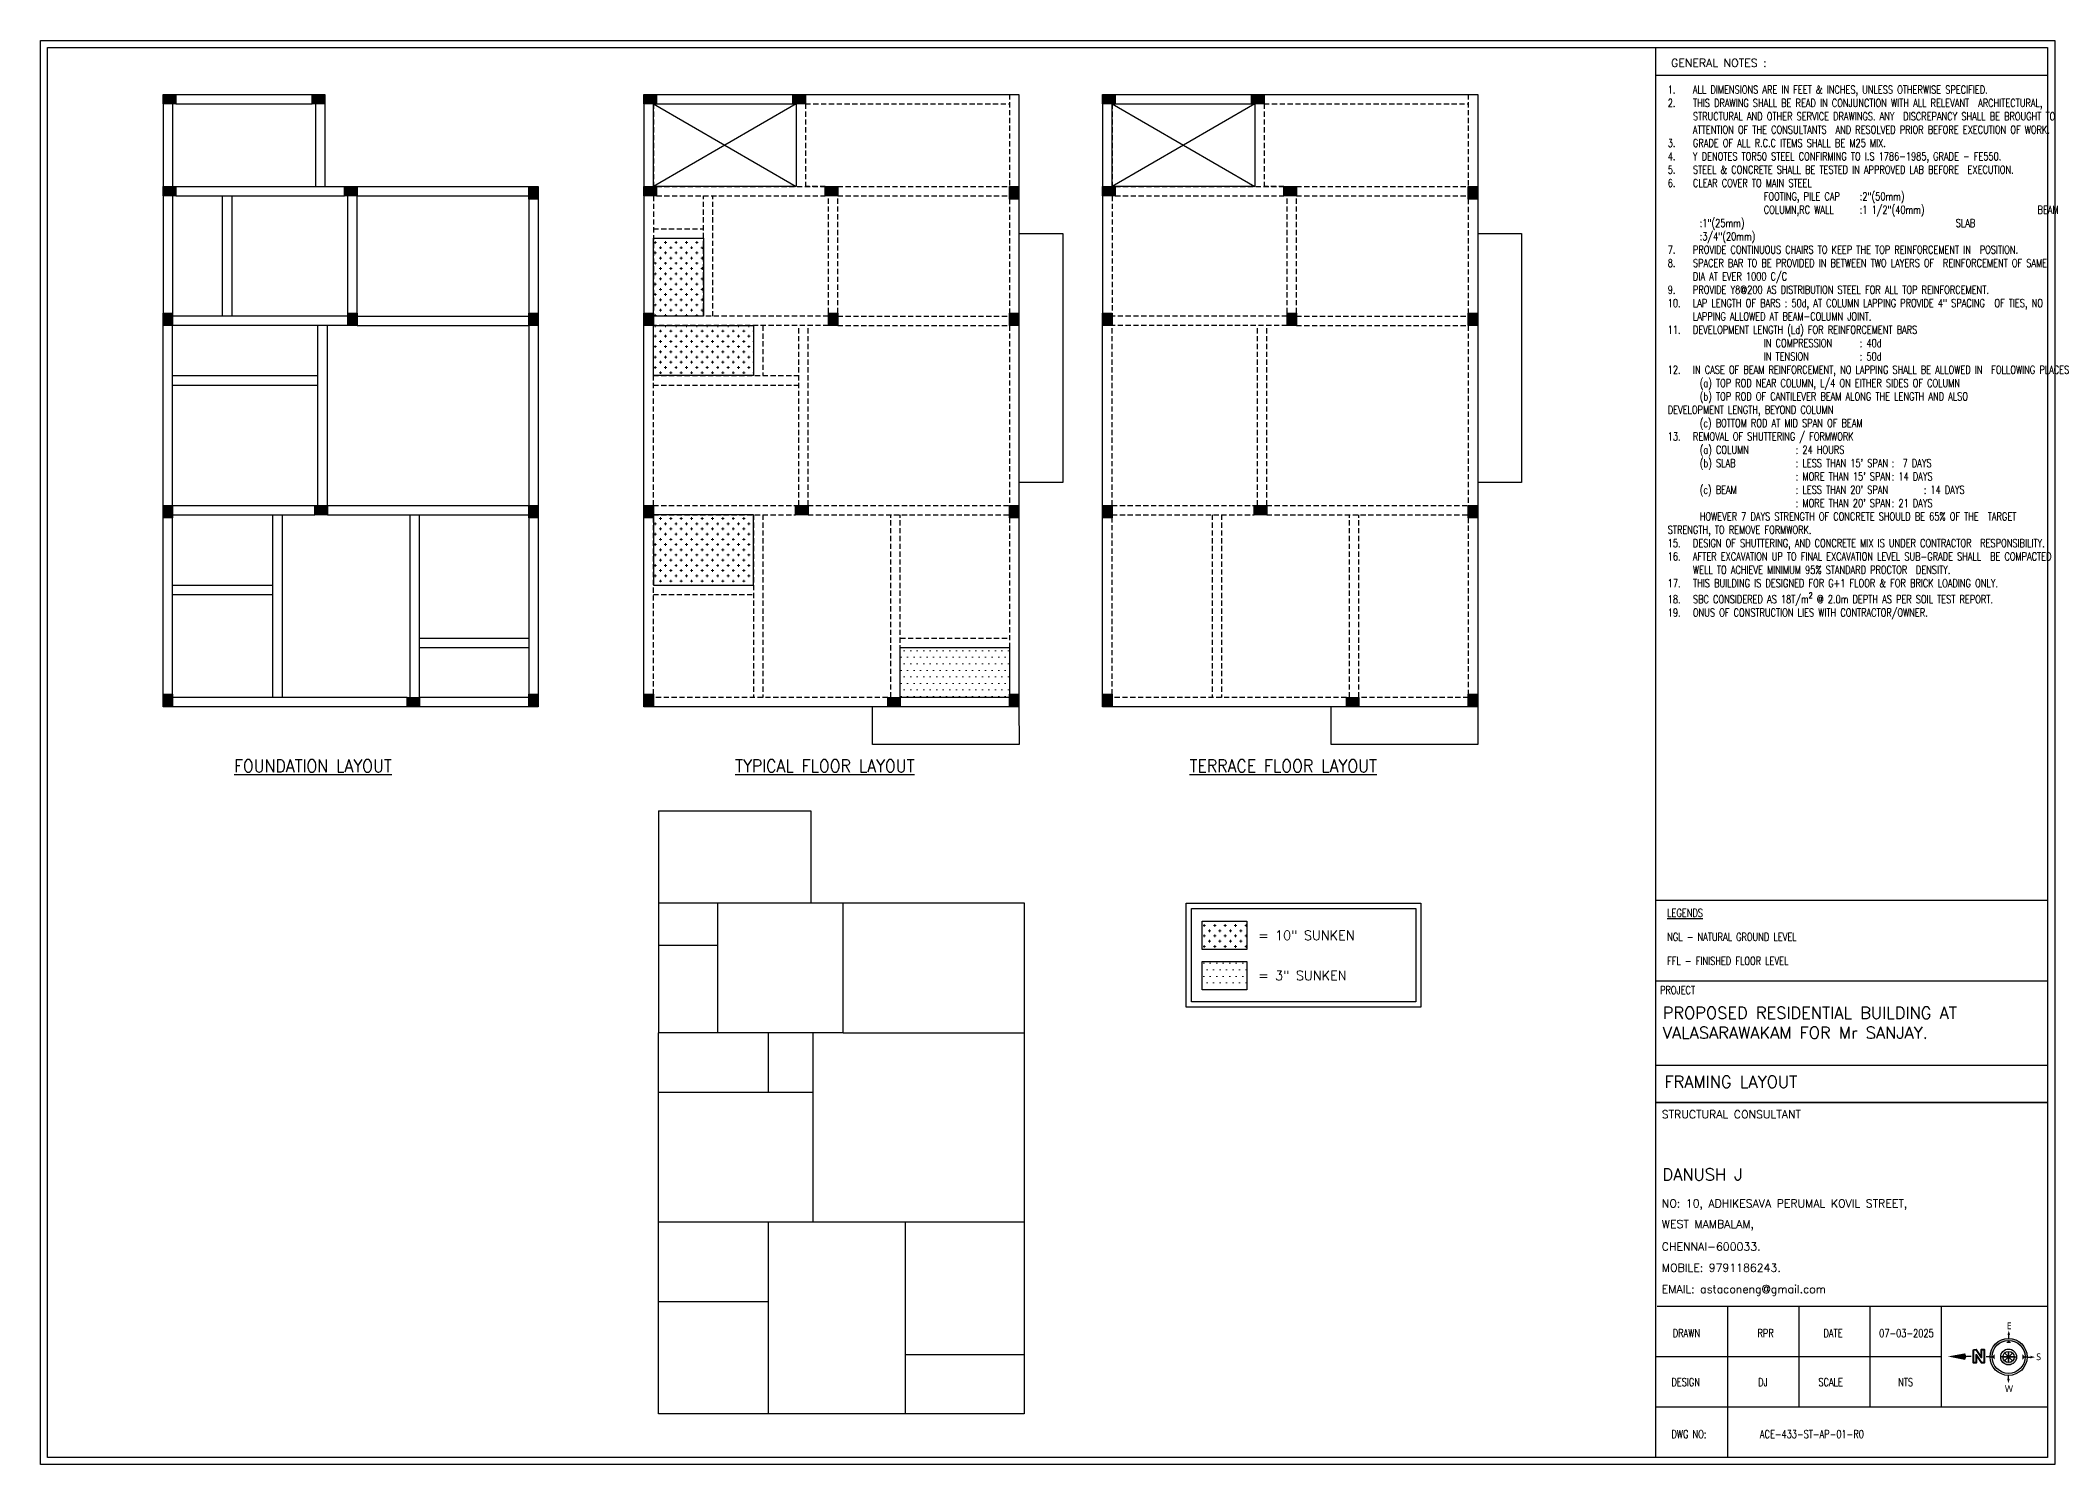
# Model space of a CAD drawing. Header units: inches. Extents: x 138161 to 144959, y -87384 to -84097.
# Drawn here: x 142371 to 144307, y -85494 to -84126 of the extents above; entities that cross this region are included whole.
import ezdxf
from ezdxf.enums import TextEntityAlignment as Align

# ---------------------------------------------------------------- set-up
doc = ezdxf.new("R2010")
doc.units = ezdxf.units.IN
doc.header["$LTSCALE"] = 20
doc.header["$MEASUREMENT"] = 0
doc.linetypes.add('HIDDEN', pattern=[0.375, 0.25, -0.125])
for name, color, linetype in [('2con', 1, 'Continuous'), ('5CON', 2, 'Continuous'), ('BEAM', 5, 'HIDDEN'), ('STADD', 3, 'Continuous'), ('TEXT', 3, 'Continuous'), ('TEXT1', 3, 'Continuous'), ('TITLE', 2, 'Continuous'), ('Title-block', 165, 'Continuous')]:
    doc.layers.add(name, color=color, linetype=linetype)
doc.layers.add('BOUNDARY', color=6, linetype='Continuous', lineweight=40)
doc.layers.add('SUNKEN-3 IN', color=9, linetype='Continuous', lineweight=9)
doc.styles.add('ROMANS', font='romans.shx', dxfattribs={"height": 8})
doc.styles.add('ROMANT', font='romant.shx', dxfattribs={"height": 8})
doc.styles.add('SFT3', font='simplex.shx', dxfattribs={"width": 0.75, "height": 150})
doc.styles.add('spot level', font='trebuc.ttf')
pattern_1 = [(0, (-240.355, 109.49), (5, 5), [2.5, -7.5]), (90, (-239.105, 108.24), (-5, 5), [2.5, -7.5])]

msp = doc.modelspace()

# ---------------------------------------------------------------- hatches: boundary and pattern name
at = {"layer": '5CON'}
h = msp.add_hatch(color=256, dxfattribs=at)
h.dxf.hatch_style = 1
h.paths.add_polyline_path([(142500.7, -84187.35), (142500.7, -84178.35), (142488.7, -84178.35), (142488.7, -84187.35)])
h = msp.add_hatch(color=256, dxfattribs=at)
h.dxf.hatch_style = 1
h.paths.add_polyline_path([(142643.7, -84187.35), (142643.7, -84178.35), (142631.7, -84178.35), (142631.7, -84187.35)])
h = msp.add_hatch(color=256, dxfattribs=at)
h.dxf.hatch_style = 1
h.paths.add_polyline_path([(142962.14, -84187.35), (142962.14, -84178.35), (142950.14, -84178.35), (142950.14, -84187.35)])
h = msp.add_hatch(color=256, dxfattribs=at)
h.dxf.hatch_style = 1
h.paths.add_polyline_path([(143105.14, -84187.35), (143105.14, -84178.35), (143093.14, -84178.35), (143093.14, -84187.35)])
h = msp.add_hatch(color=256, dxfattribs=at)
h.dxf.hatch_style = 1
h.paths.add_polyline_path([(143402.45, -84187.35), (143402.45, -84178.35), (143390.45, -84178.35), (143390.45, -84187.35)])
h = msp.add_hatch(color=256, dxfattribs=at)
h.dxf.hatch_style = 1
h.paths.add_polyline_path([(143545.45, -84187.35), (143545.45, -84178.35), (143533.45, -84178.35), (143533.45, -84187.35)])
h = msp.add_hatch(color=256, dxfattribs=at)
h.dxf.hatch_style = 1
h.paths.add_polyline_path([(142500.7, -84275.85), (142500.7, -84266.85), (142488.7, -84266.85), (142488.7, -84275.85)])
h = msp.add_hatch(color=256, dxfattribs=at)
h.dxf.hatch_style = 1
h.paths.add_polyline_path([(142674.7, -84275.85), (142674.7, -84266.85), (142662.7, -84266.85), (142662.7, -84275.85)])
h = msp.add_hatch(color=256, dxfattribs=at)
h.dxf.hatch_style = 1
h.paths.add_polyline_path([(142848.7, -84266.85), (142839.7, -84266.85), (142839.7, -84278.85), (142848.7, -84278.85)])
h = msp.add_hatch(color=256, dxfattribs=at)
h.dxf.hatch_style = 1
h.paths.add_polyline_path([(142962.14, -84275.85), (142962.14, -84266.85), (142950.14, -84266.85), (142950.14, -84275.85)])
h = msp.add_hatch(color=256, dxfattribs=at)
h.dxf.hatch_style = 1
h.paths.add_polyline_path([(143136.14, -84275.85), (143136.14, -84266.85), (143124.14, -84266.85), (143124.14, -84275.85)])
h = msp.add_hatch(color=256, dxfattribs=at)
h.dxf.hatch_style = 1
h.paths.add_polyline_path([(143310.14, -84266.85), (143301.14, -84266.85), (143301.14, -84278.85), (143310.14, -84278.85)])
h = msp.add_hatch(color=256, dxfattribs=at)
h.dxf.hatch_style = 1
h.paths.add_polyline_path([(143402.45, -84275.85), (143402.45, -84266.85), (143390.45, -84266.85), (143390.45, -84275.85)])
h = msp.add_hatch(color=256, dxfattribs=at)
h.dxf.hatch_style = 1
h.paths.add_polyline_path([(143576.45, -84275.85), (143576.45, -84266.85), (143564.45, -84266.85), (143564.45, -84275.85)])
h = msp.add_hatch(color=256, dxfattribs=at)
h.dxf.hatch_style = 1
h.paths.add_polyline_path([(143750.45, -84266.85), (143741.45, -84266.85), (143741.45, -84278.85), (143750.45, -84278.85)])
h = msp.add_hatch(color=256, dxfattribs=at)
h.dxf.hatch_style = 1
h.paths.add_polyline_path([(142497.7, -84388.35), (142488.7, -84388.35), (142488.7, -84400.35), (142497.7, -84400.35)])
h = msp.add_hatch(color=256, dxfattribs=at)
h.dxf.hatch_style = 1
h.paths.add_polyline_path([(142674.7, -84388.35), (142665.7, -84388.35), (142665.7, -84400.35), (142674.7, -84400.35)])
h = msp.add_hatch(color=256, dxfattribs=at)
h.dxf.hatch_style = 1
h.paths.add_polyline_path([(142848.7, -84388.35), (142839.7, -84388.35), (142839.7, -84400.35), (142848.7, -84400.35)])
h = msp.add_hatch(color=256, dxfattribs=at)
h.dxf.hatch_style = 1
h.paths.add_polyline_path([(142959.14, -84388.35), (142950.14, -84388.35), (142950.14, -84400.35), (142959.14, -84400.35)])
h = msp.add_hatch(color=256, dxfattribs=at)
h.dxf.hatch_style = 1
h.paths.add_polyline_path([(143136.14, -84388.35), (143127.14, -84388.35), (143127.14, -84400.35), (143136.14, -84400.35)])
h = msp.add_hatch(color=256, dxfattribs=at)
h.dxf.hatch_style = 1
h.paths.add_polyline_path([(143310.14, -84388.35), (143301.14, -84388.35), (143301.14, -84400.35), (143310.14, -84400.35)])
h = msp.add_hatch(color=256, dxfattribs=at)
h.dxf.hatch_style = 1
h.paths.add_polyline_path([(143399.45, -84388.35), (143390.45, -84388.35), (143390.45, -84400.35), (143399.45, -84400.35)])
h = msp.add_hatch(color=256, dxfattribs=at)
h.dxf.hatch_style = 1
h.paths.add_polyline_path([(143576.45, -84388.35), (143567.45, -84388.35), (143567.45, -84400.35), (143576.45, -84400.35)])
h = msp.add_hatch(color=256, dxfattribs=at)
h.dxf.hatch_style = 1
h.paths.add_polyline_path([(143750.45, -84388.35), (143741.45, -84388.35), (143741.45, -84400.35), (143750.45, -84400.35)])
h = msp.add_hatch(color=256, dxfattribs=at)
h.dxf.hatch_style = 1
h.paths.add_polyline_path([(142497.7, -84572.85), (142488.7, -84572.85), (142488.7, -84584.85), (142497.7, -84584.85)])
h = msp.add_hatch(color=256, dxfattribs=at)
h.dxf.hatch_style = 1
h.paths.add_polyline_path([(142634.2, -84572.85), (142634.2, -84581.85), (142646.2, -84581.85), (142646.2, -84572.85)])
h = msp.add_hatch(color=256, dxfattribs=at)
h.dxf.hatch_style = 1
h.paths.add_polyline_path([(142848.7, -84572.85), (142839.7, -84572.85), (142839.7, -84584.85), (142848.7, -84584.85)])
h = msp.add_hatch(color=256, dxfattribs=at)
h.dxf.hatch_style = 1
h.paths.add_polyline_path([(142959.14, -84572.85), (142950.14, -84572.85), (142950.14, -84584.85), (142959.14, -84584.85)])
h = msp.add_hatch(color=256, dxfattribs=at)
h.dxf.hatch_style = 1
h.paths.add_polyline_path([(143095.64, -84572.85), (143095.64, -84581.85), (143107.64, -84581.85), (143107.64, -84572.85)])
h = msp.add_hatch(color=256, dxfattribs=at)
h.dxf.hatch_style = 1
h.paths.add_polyline_path([(143310.14, -84572.85), (143301.14, -84572.85), (143301.14, -84584.85), (143310.14, -84584.85)])
h = msp.add_hatch(color=256, dxfattribs=at)
h.dxf.hatch_style = 1
h.paths.add_polyline_path([(143399.45, -84572.85), (143390.45, -84572.85), (143390.45, -84584.85), (143399.45, -84584.85)])
h = msp.add_hatch(color=256, dxfattribs=at)
h.dxf.hatch_style = 1
h.paths.add_polyline_path([(143535.95, -84572.85), (143535.95, -84581.85), (143547.95, -84581.85), (143547.95, -84572.85)])
h = msp.add_hatch(color=256, dxfattribs=at)
h.dxf.hatch_style = 1
h.paths.add_polyline_path([(143750.45, -84572.85), (143741.45, -84572.85), (143741.45, -84584.85), (143750.45, -84584.85)])
h = msp.add_hatch(color=256, dxfattribs=at)
h.dxf.hatch_style = 1
h.paths.add_polyline_path([(142497.7, -84754.26), (142488.7, -84754.26), (142488.7, -84766.26), (142497.7, -84766.26)])
h = msp.add_hatch(color=256, dxfattribs=at)
h.dxf.hatch_style = 1
h.paths.add_polyline_path([(142722.7, -84757.22), (142722.7, -84766.22), (142734.7, -84766.22), (142734.7, -84757.22)])
h = msp.add_hatch(color=256, dxfattribs=at)
h.dxf.hatch_style = 1
h.paths.add_polyline_path([(142848.7, -84754.26), (142839.7, -84754.26), (142839.7, -84766.26), (142848.7, -84766.26)])
h = msp.add_hatch(color=256, dxfattribs=at)
h.dxf.hatch_style = 1
h.paths.add_polyline_path([(142959.14, -84754.26), (142950.14, -84754.26), (142950.14, -84766.26), (142959.14, -84766.26)])
h = msp.add_hatch(color=256, dxfattribs=at)
h.dxf.hatch_style = 1
h.paths.add_polyline_path([(143184.14, -84757.22), (143184.14, -84766.22), (143196.14, -84766.22), (143196.14, -84757.22)])
h = msp.add_hatch(color=256, dxfattribs=at)
h.dxf.hatch_style = 1
h.paths.add_polyline_path([(143310.14, -84754.26), (143301.14, -84754.26), (143301.14, -84766.26), (143310.14, -84766.26)])
h = msp.add_hatch(color=256, dxfattribs=at)
h.dxf.hatch_style = 1
h.paths.add_polyline_path([(143399.45, -84754.26), (143390.45, -84754.26), (143390.45, -84766.26), (143399.45, -84766.26)])
h = msp.add_hatch(color=256, dxfattribs=at)
h.dxf.hatch_style = 1
h.paths.add_polyline_path([(143624.45, -84757.22), (143624.45, -84766.22), (143636.45, -84766.22), (143636.45, -84757.22)])
h = msp.add_hatch(color=256, dxfattribs=at)
h.dxf.hatch_style = 1
h.paths.add_polyline_path([(143750.45, -84754.26), (143741.45, -84754.26), (143741.45, -84766.26), (143750.45, -84766.26)])
at = {"layer": 'SUNKEN-3 IN', "linetype": 'Continuous'}
h = msp.add_hatch(dxfattribs=at)
h.set_pattern_fill('CROSS', color=9, scale=20, style=0)
h.set_pattern_definition(pattern_1)
h.paths.add_polyline_path([(143007.14, -84316.35), (142959.14, -84316.35), (142959.14, -84391.37), (143007.14, -84391.37)])
h = msp.add_hatch(dxfattribs=at)
h.set_pattern_fill('CROSS', color=9, scale=20, style=0)
h.set_pattern_definition(pattern_1)
h.paths.add_polyline_path([(143055.14, -84400.37), (142959.14, -84400.37), (142959.14, -84448.35), (143055.14, -84448.35)])
h = msp.add_hatch(dxfattribs=at)
h.set_pattern_fill('CROSS', color=9, scale=20, style=0)
h.set_pattern_definition(pattern_1)
h.paths.add_polyline_path([(143055.14, -84581.85), (142959.14, -84581.85), (142959.14, -84649.35), (143055.14, -84649.35)])
h = msp.add_hatch(dxfattribs=at)
h.set_pattern_fill('DOTS', color=9, scale=100, style=0)
h.paths.add_polyline_path([(143301.14, -84709.22), (143196.14, -84709.22), (143196.14, -84757.26), (143301.14, -84757.26)])
h = msp.add_hatch(dxfattribs=at)
h.set_pattern_fill('CROSS', color=9, scale=20, style=0)
h.set_pattern_definition([(0, (-124533.1996, 54753.7673), (5, 5), [2.5, -7.5]), (90, (-124531.9496, 54752.5173), (-5, 5), [2.5, -7.5])])
h.paths.add_polyline_path([(143529.01, -84999.35), (143529.01, -84972.13), (143485.85, -84972.13), (143485.85, -84999.35)])
h = msp.add_hatch(dxfattribs=at)
h.set_pattern_fill('DOTS', color=9, scale=100, style=0)
h.paths.add_polyline_path([(143529.01, -85037.9), (143529.01, -85010.69), (143485.85, -85010.69), (143485.85, -85037.9)])
at = {"layer": 'Title-block', "lineweight": -2}
h = msp.add_hatch(color=8, dxfattribs=at)
h.paths.add_polyline_path([(144275.92, -85390.46), (144277.86, -85390.48, 1), (144242.33, -85390.22), (144244.28, -85390.23, -1)])
h.paths.add_polyline_path([(144254.73, -85390.31), (144252.5, -85390.29, 1), (144267.69, -85390.4), (144265.47, -85390.39, -1)])

# ---------------------------------------------------------------- linework, layer by layer
at = {"layer": '2con'}
for p, q in [((142500.7, -84178.35), (142631.7, -84178.35)), ((142962.14, -84178.35), (143093.14, -84178.35)), ((143105.14, -84178.35), (143310.14, -84178.35)), ((143310.14, -84178.35), (143310.14, -84266.85)), ((143402.45, -84178.35), (143533.45, -84178.35)), ((143545.45, -84178.35), (143750.45, -84178.35)), ((143750.45, -84178.35), (143750.45, -84266.85)), ((142488.7, -84187.35), (142488.7, -84266.85)), ((142497.7, -84187.35), (142497.7, -84266.85)), ((142500.7, -84187.35), (142631.7, -84187.35)), ((142634.7, -84187.35), (142634.7, -84266.85)), ((142643.7, -84187.35), (142643.7, -84266.85)), ((142950.14, -84187.35), (142950.14, -84266.85)), ((143096.14, -84187.35), (142959.14, -84266.85)), ((142959.14, -84187.35), (143096.14, -84266.85)), ((143390.45, -84187.35), (143390.45, -84266.85)), ((143536.45, -84187.35), (143399.45, -84266.85)), ((143399.45, -84187.35), (143536.45, -84266.85)), ((142488.7, -84275.85), (142488.7, -84388.35)), ((142497.7, -84275.85), (142497.7, -84388.35)), ((142500.7, -84266.85), (142662.7, -84266.85)), ((142500.7, -84275.85), (142662.7, -84275.85)), ((142545.7, -84391.37), (142545.7, -84275.85)), ((142554.7, -84391.37), (142554.7, -84275.85)), ((142665.7, -84388.35), (142665.7, -84275.85)), ((142674.7, -84266.85), (142839.7, -84266.85)), ((142674.7, -84275.85), (142839.7, -84275.85)), ((142674.7, -84388.35), (142674.7, -84275.85)), ((142950.14, -84275.85), (142950.14, -84388.35)), ((143390.45, -84275.85), (143390.45, -84388.35)), ((142839.7, -84278.85), (142839.7, -84388.35)), ((142848.7, -84278.85), (142848.7, -84388.35)), ((143310.14, -84278.85), (143310.14, -84388.35)), ((143750.45, -84278.85), (143750.45, -84388.35)), ((142665.7, -84391.37), (142497.7, -84391.37)), ((142674.7, -84391.35), (142839.7, -84391.35)), ((142488.7, -84572.85), (142488.7, -84400.35)), ((142497.7, -84572.85), (142497.7, -84400.35)), ((142665.7, -84400.37), (142497.7, -84400.37)), ((142637.2, -84572.85), (142637.2, -84400.37)), ((142646.2, -84572.85), (142646.2, -84400.37)), ((142674.7, -84400.35), (142839.7, -84400.35)), ((142839.7, -84400.35), (142839.7, -84572.85)), ((142848.7, -84400.35), (142848.7, -84572.85)), ((142950.14, -84572.85), (142950.14, -84400.35)), ((143310.14, -84400.35), (143310.14, -84572.85)), ((143390.45, -84572.85), (143390.45, -84400.35)), ((143750.45, -84400.35), (143750.45, -84572.85)), ((142497.67, -84448.35), (142637.2, -84448.35)), ((142497.67, -84457.35), (142637.2, -84457.35)), ((142488.7, -84754.26), (142488.7, -84584.85)), ((142497.7, -84572.85), (142634.2, -84572.85)), ((142497.7, -84581.85), (142634.2, -84581.85)), ((142497.7, -84754.26), (142497.7, -84584.85)), ((142593.7, -84581.85), (142593.7, -84757.22)), ((142602.7, -84581.85), (142602.7, -84757.22)), ((142646.2, -84572.85), (142839.7, -84572.85)), ((142646.2, -84581.85), (142839.7, -84581.85)), ((142725.7, -84757.22), (142725.7, -84581.85)), ((142734.7, -84757.22), (142734.7, -84581.85)), ((142839.7, -84584.85), (142839.7, -84754.26)), ((142848.7, -84584.85), (142848.7, -84754.26)), ((142950.14, -84754.26), (142950.14, -84584.85)), ((143310.14, -84584.85), (143310.14, -84754.26)), ((143390.45, -84754.26), (143390.45, -84584.85)), ((143750.45, -84584.85), (143750.45, -84754.26)), ((142497.7, -84649.35), (142593.7, -84649.35)), ((142497.7, -84658.35), (142593.7, -84658.35)), ((142734.7, -84700.22), (142839.7, -84700.22)), ((142734.7, -84709.22), (142839.7, -84709.22)), ((142722.7, -84757.22), (142497.7, -84757.22)), ((142839.7, -84757.26), (142734.7, -84757.26)), ((142722.7, -84766.22), (142497.7, -84766.22)), ((142839.7, -84766.26), (142734.7, -84766.26)), ((143184.14, -84766.22), (142959.14, -84766.22)), ((143301.14, -84766.26), (143196.14, -84766.26)), ((143624.45, -84766.22), (143399.45, -84766.22)), ((143741.45, -84766.26), (143636.45, -84766.26)), ((143921.57, -84951.87, 0), (144297.6, -84951.87, 0))]:
    msp.add_line(p, q, dxfattribs=at)
at = {"layer": '2con', "linetype": 'Continuous'}
for p, q in [((144297.6, -85342.01, 0), (143922.6, -85342.01, 0)), ((143990.5, -85486.95, 0), (143990.5, -85342.01, 0)), ((144058.92, -85438.63, 0), (144058.92, -85342.01, 0)), ((144127.34, -85438.63, 0), (144127.34, -85342.01, 0)), ((144195.77, -85438.63, 0), (144195.77, -85342.01, 0)), ((144195.26, -85390.32, 0), (143921.57, -85390.32, 0)), ((144297.6, -85438.63, 0), (143922.08, -85438.63, 0))]:
    msp.add_line(p, q, dxfattribs=at)
at = {"layer": '2con'}
for points in [[(142959.14, -84187.35), (143096.14, -84187.35), (143096.14, -84266.85), (142959.14, -84266.85)], [(143399.45, -84187.35), (143536.45, -84187.35), (143536.45, -84266.85), (143399.45, -84266.85)], [(142959.14, -84316.35), (143007.14, -84316.35), (143007.14, -84391.37), (142959.14, -84391.37)], [(142959.14, -84400.37), (143055.14, -84400.37), (143055.14, -84448.35), (142959.14, -84448.35)], [(143055.14, -84581.85), (142959.14, -84581.85), (142959.14, -84649.35), (143055.14, -84649.35)], [(143196.14, -84709.22), (143301.14, -84709.22), (143301.14, -84757.26), (143196.14, -84757.26)]]:
    msp.add_lwpolyline(points, close=True, dxfattribs=at)
for points in [[(143310.14, -84311.84), (143352.14, -84311.84), (143352.14, -84550.89), (143310.14, -84550.89)], [(143750.45, -84311.84), (143792.45, -84311.84), (143792.45, -84550.89), (143750.45, -84550.89)], [(143310.14, -84766.26), (143310.16, -84802.39), (143169.64, -84802.45), (143169.64, -84766.33)], [(143750.45, -84766.26), (143750.46, -84802.39), (143609.95, -84802.45), (143609.95, -84766.33)]]:
    msp.add_lwpolyline(points, dxfattribs=at)
at = {"layer": '2con', "elevation": 0}
for points in [[(143470.64, -84954.82), (143695.96, -84954.82), (143695.96, -85054.62), (143470.64, -85054.62)], [(143475.64, -84959.82), (143690.96, -84959.82), (143690.96, -85049.62), (143475.64, -85049.62)], [(143485.85, -84972.13), (143529.01, -84972.13), (143529.01, -84999.35), (143485.85, -84999.35)], [(143485.85, -85010.69), (143529.01, -85010.69), (143529.01, -85037.9), (143485.85, -85037.9)]]:
    msp.add_lwpolyline(points, close=True, dxfattribs=at)
at = {"layer": '5CON', "color": 2}
msp.add_line((143921.57, -85029.17, 0), (144297.6, -85029.17, 0), dxfattribs=at)
at = {"layer": '5CON'}
for points in [[(142488.7, -84187.35), (142488.7, -84178.35), (142500.7, -84178.35), (142500.7, -84187.35)], [(142631.7, -84187.35), (142631.7, -84178.35), (142643.7, -84178.35), (142643.7, -84187.35)], [(142950.14, -84187.35), (142950.14, -84178.35), (142962.14, -84178.35), (142962.14, -84187.35)], [(143093.14, -84187.35), (143093.14, -84178.35), (143105.14, -84178.35), (143105.14, -84187.35)], [(143390.45, -84187.35), (143390.45, -84178.35), (143402.45, -84178.35), (143402.45, -84187.35)], [(143533.45, -84187.35), (143533.45, -84178.35), (143545.45, -84178.35), (143545.45, -84187.35)], [(142488.7, -84275.85), (142488.7, -84266.85), (142500.7, -84266.85), (142500.7, -84275.85)], [(142662.7, -84275.85), (142662.7, -84266.85), (142674.7, -84266.85), (142674.7, -84275.85)], [(142848.7, -84278.85), (142839.7, -84278.85), (142839.7, -84266.85), (142848.7, -84266.85)], [(142950.14, -84275.85), (142950.14, -84266.85), (142962.14, -84266.85), (142962.14, -84275.85)], [(143124.14, -84275.85), (143124.14, -84266.85), (143136.14, -84266.85), (143136.14, -84275.85)], [(143310.14, -84278.85), (143301.14, -84278.85), (143301.14, -84266.85), (143310.14, -84266.85)], [(143390.45, -84275.85), (143390.45, -84266.85), (143402.45, -84266.85), (143402.45, -84275.85)], [(143564.45, -84275.85), (143564.45, -84266.85), (143576.45, -84266.85), (143576.45, -84275.85)], [(143750.45, -84278.85), (143741.45, -84278.85), (143741.45, -84266.85), (143750.45, -84266.85)], [(142497.7, -84400.35), (142488.7, -84400.35), (142488.7, -84388.35), (142497.7, -84388.35)], [(142674.7, -84400.35), (142665.7, -84400.35), (142665.7, -84388.35), (142674.7, -84388.35)], [(142848.7, -84400.35), (142839.7, -84400.35), (142839.7, -84388.35), (142848.7, -84388.35)], [(142959.14, -84400.35), (142950.14, -84400.35), (142950.14, -84388.35), (142959.14, -84388.35)], [(143136.14, -84400.35), (143127.14, -84400.35), (143127.14, -84388.35), (143136.14, -84388.35)], [(143310.14, -84400.35), (143301.14, -84400.35), (143301.14, -84388.35), (143310.14, -84388.35)], [(143399.45, -84400.35), (143390.45, -84400.35), (143390.45, -84388.35), (143399.45, -84388.35)], [(143576.45, -84400.35), (143567.45, -84400.35), (143567.45, -84388.35), (143576.45, -84388.35)], [(143750.45, -84400.35), (143741.45, -84400.35), (143741.45, -84388.35), (143750.45, -84388.35)], [(142497.7, -84584.85), (142488.7, -84584.85), (142488.7, -84572.85), (142497.7, -84572.85)], [(142646.2, -84572.85), (142646.2, -84581.85), (142634.2, -84581.85), (142634.2, -84572.85)], [(142848.7, -84584.85), (142839.7, -84584.85), (142839.7, -84572.85), (142848.7, -84572.85)], [(142959.14, -84584.85), (142950.14, -84584.85), (142950.14, -84572.85), (142959.14, -84572.85)], [(143107.64, -84572.85), (143107.64, -84581.85), (143095.64, -84581.85), (143095.64, -84572.85)], [(143310.14, -84584.85), (143301.14, -84584.85), (143301.14, -84572.85), (143310.14, -84572.85)], [(143399.45, -84584.85), (143390.45, -84584.85), (143390.45, -84572.85), (143399.45, -84572.85)], [(143547.95, -84572.85), (143547.95, -84581.85), (143535.95, -84581.85), (143535.95, -84572.85)], [(143750.45, -84584.85), (143741.45, -84584.85), (143741.45, -84572.85), (143750.45, -84572.85)], [(142497.7, -84766.26), (142488.7, -84766.26), (142488.7, -84754.26), (142497.7, -84754.26)], [(142734.7, -84757.22), (142734.7, -84766.22), (142722.7, -84766.22), (142722.7, -84757.22)], [(142848.7, -84766.26), (142839.7, -84766.26), (142839.7, -84754.26), (142848.7, -84754.26)], [(142959.14, -84766.26), (142950.14, -84766.26), (142950.14, -84754.26), (142959.14, -84754.26)], [(143196.14, -84757.22), (143196.14, -84766.22), (143184.14, -84766.22), (143184.14, -84757.22)], [(143310.14, -84766.26), (143301.14, -84766.26), (143301.14, -84754.26), (143310.14, -84754.26)], [(143399.45, -84766.26), (143390.45, -84766.26), (143390.45, -84754.26), (143399.45, -84754.26)], [(143636.45, -84757.22), (143636.45, -84766.22), (143624.45, -84766.22), (143624.45, -84757.22)], [(143750.45, -84766.26), (143741.45, -84766.26), (143741.45, -84754.26), (143750.45, -84754.26)]]:
    msp.add_lwpolyline(points, close=True, dxfattribs=at)
at = {"layer": 'BEAM'}
for p, q in [((143301.14, -84178.35), (143301.14, -84266.85)), ((143741.45, -84178.35), (143741.45, -84266.85)), ((142959.14, -84187.35), (142959.14, -84266.85)), ((142962.14, -84187.35), (143093.14, -84187.35)), ((143096.14, -84187.35), (143096.14, -84266.85)), ((143105.14, -84187.35), (143105.14, -84266.85)), ((143105.14, -84187.35), (143301.14, -84187.35)), ((143399.45, -84187.35), (143399.45, -84266.85)), ((143402.45, -84187.35), (143533.45, -84187.35)), ((143536.45, -84187.35), (143536.45, -84266.85)), ((143545.45, -84187.35), (143545.45, -84266.85)), ((143545.45, -84187.35), (143741.45, -84187.35)), ((142959.14, -84275.85), (142959.14, -84388.35)), ((142962.14, -84266.85), (143124.14, -84266.85)), ((142962.14, -84275.85), (143124.14, -84275.85)), ((143007.14, -84391.37), (143007.14, -84275.85)), ((143016.14, -84391.37), (143016.14, -84275.85)), ((143124.14, -84266.85), (143105.14, -84266.85)), ((143127.14, -84388.35), (143127.14, -84275.85)), ((143136.14, -84266.85), (143301.14, -84266.85)), ((143136.14, -84275.85), (143301.14, -84275.85)), ((143136.14, -84388.35), (143136.14, -84275.85)), ((143399.45, -84275.85), (143399.45, -84388.35)), ((143402.45, -84266.85), (143564.45, -84266.85)), ((143402.45, -84275.85), (143564.45, -84275.85)), ((143564.45, -84266.85), (143545.45, -84266.85)), ((143567.45, -84388.35), (143567.45, -84275.85)), ((143576.45, -84266.85), (143741.45, -84266.85)), ((143576.45, -84275.85), (143741.45, -84275.85)), ((143576.45, -84388.35), (143576.45, -84275.85)), ((143301.14, -84278.85), (143301.14, -84388.35)), ((143741.45, -84278.85), (143741.45, -84388.35)), ((142959.14, -84307.35), (143007.14, -84307.35)), ((142959.14, -84316.35), (143007.14, -84316.35)), ((143127.14, -84391.37), (142959.14, -84391.37)), ((143136.14, -84391.35), (143301.14, -84391.35)), ((143567.45, -84391.37), (143399.45, -84391.37)), ((143576.45, -84391.35), (143741.45, -84391.35)), ((142959.14, -84572.85), (142959.14, -84400.35)), ((143127.14, -84400.37), (142959.14, -84400.37)), ((143055.14, -84400.37), (143055.14, -84448.35)), ((143064.14, -84400.37), (143064.14, -84448.35)), ((143098.64, -84572.85), (143098.64, -84400.37)), ((143107.64, -84572.85), (143107.64, -84400.37)), ((143136.14, -84400.35), (143301.14, -84400.35)), ((143301.14, -84400.35), (143301.14, -84572.85)), ((143399.45, -84572.85), (143399.45, -84400.35)), ((143567.45, -84400.37), (143399.45, -84400.37)), ((143538.95, -84572.85), (143538.95, -84400.37)), ((143547.95, -84572.85), (143547.95, -84400.37)), ((143576.45, -84400.35), (143741.45, -84400.35)), ((143741.45, -84400.35), (143741.45, -84572.85)), ((142959.11, -84448.35), (143098.64, -84448.35)), ((142959.11, -84457.35), (143098.64, -84457.35)), ((142959.14, -84572.85), (143095.64, -84572.85)), ((142959.14, -84581.85), (143095.64, -84581.85)), ((142959.14, -84754.26), (142959.14, -84584.85)), ((143055.14, -84581.85), (143055.14, -84757.22)), ((143064.14, -84581.85), (143064.14, -84757.22)), ((143107.64, -84572.85), (143301.14, -84572.85)), ((143107.64, -84581.85), (143301.14, -84581.85)), ((143187.14, -84757.22), (143187.14, -84581.85)), ((143196.14, -84757.22), (143196.14, -84581.85)), ((143301.14, -84584.85), (143301.14, -84754.26)), ((143399.45, -84572.85), (143535.95, -84572.85)), ((143399.45, -84581.85), (143535.95, -84581.85)), ((143399.45, -84754.26), (143399.45, -84584.85)), ((143495.45, -84581.85), (143495.45, -84757.22)), ((143504.45, -84581.85), (143504.45, -84757.22)), ((143547.95, -84572.85), (143741.45, -84572.85)), ((143547.95, -84581.85), (143741.45, -84581.85)), ((143627.45, -84757.22), (143627.45, -84581.85)), ((143636.45, -84757.22), (143636.45, -84581.85)), ((143741.45, -84584.85), (143741.45, -84754.26)), ((142959.14, -84649.35), (143055.14, -84649.35)), ((142959.14, -84658.35), (143055.14, -84658.35)), ((143196.14, -84700.22), (143301.14, -84700.22)), ((143196.14, -84709.22), (143301.14, -84709.22)), ((143184.14, -84757.22), (142959.14, -84757.22)), ((143301.14, -84757.26), (143196.14, -84757.26)), ((143624.45, -84757.22), (143399.45, -84757.22)), ((143741.45, -84757.26), (143636.45, -84757.26))]:
    msp.add_line(p, q, dxfattribs=at)
at = {"layer": 'BOUNDARY', "linetype": 'Continuous', "ltscale": 250, "elevation": 0}
msp.add_lwpolyline([(144226.4, -85383.38), (144228.94, -85383.36), (144234.1, -85390.96), (144234.04, -85383.32), (144236.59, -85383.3), (144236.69, -85396.04), (144234.14, -85396.06), (144228.98, -85388.45), (144229.05, -85396.1), (144226.5, -85396.12)], close=True, dxfattribs=at)
at = {"layer": 'STADD'}
for p, q in [((142964.2, -84866.06), (143110.2, -84866.06)), ((142964.2, -84866.06), (142964.2, -84954.56)), ((143110.2, -84866.06), (143110.2, -84954.56)), ((142964.2, -84954.56), (143021.2, -84954.56)), ((142964.2, -84954.56), (142964.2, -84995.06)), ((143021.2, -84954.56), (143110.2, -84954.56)), ((143021.2, -84995.06), (143021.2, -84954.56)), ((143110.2, -84954.56), (143141.2, -84954.56)), ((143141.2, -84954.56), (143315.2, -84954.56)), ((143141.2, -85079.08), (143141.2, -84954.56)), ((143315.2, -84954.56), (143315.2, -85077.56)), ((142964.2, -84995.06), (143021.2, -84995.06)), ((142964.2, -84995.06), (142964.2, -85079.08)), ((143021.2, -85079.08), (143021.2, -84995.06)), ((143021.2, -85079.08), (142964.2, -85079.08)), ((142964.2, -85136.06), (142964.2, -85079.08)), ((143069.2, -85079.08), (143021.2, -85079.08)), ((143069.2, -85079.08), (143069.2, -85136.06)), ((143112.7, -85079.08), (143069.2, -85079.08)), ((143141.2, -85079.08), (143112.7, -85079.08)), ((143112.7, -85136.06), (143112.7, -85079.08)), ((143141.2, -85079.08), (143315.2, -85079.08)), ((143315.2, -85077.56), (143315.2, -85260.56)), ((142964.2, -85260.56), (142964.2, -85136.06)), ((142964.2, -85136.06), (143069.2, -85136.06)), ((143069.2, -85136.06), (143112.7, -85136.06)), ((143112.7, -85260.56), (143112.7, -85136.06)), ((142964.2, -85260.56), (143069.2, -85260.56)), ((142964.2, -85337.06), (142964.2, -85260.56)), ((143069.2, -85260.56), (143069.2, -85337.06)), ((143069.2, -85260.56), (143112.7, -85260.56)), ((143112.7, -85260.56), (143201.2, -85260.56)), ((143201.2, -85260.56), (143315.2, -85260.56)), ((143201.2, -85387.94), (143201.2, -85260.56)), ((143315.2, -85260.56), (143315.2, -85387.94)), ((142964.2, -85444.94), (142964.2, -85337.06)), ((142964.2, -85337.06), (143069.2, -85337.06)), ((143069.2, -85337.06), (143069.2, -85444.94)), ((143201.2, -85444.98), (143201.2, -85387.94)), ((143201.2, -85387.94), (143315.2, -85387.94)), ((143315.2, -85387.94), (143315.2, -85444.98)), ((143069.2, -85444.94), (142964.2, -85444.94)), ((143201.2, -85444.94), (143069.2, -85444.94)), ((143315.2, -85444.98), (143201.2, -85444.98))]:
    msp.add_line(p, q, dxfattribs=at)
at = {"layer": 'TITLE', "color": 2}
for p, q in [((143921.57, -85486.95, 0), (143921.57, -84133.28, 0)), ((143921.57, -84160.03, 0), (144297.6, -84160.03, 0)), ((143921.57, -85110.37, 0), (144297.6, -85110.37, 0)), ((143921.57, -85146.2, 0), (144297.6, -85146.2, 0)), ((144297.6, -85146.2, 0), (143921.57, -85146.2, 0))]:
    msp.add_line(p, q, dxfattribs=at)
at = {"layer": 'TITLE', "color": 2, "elevation": 0}
for points in [[(142370.69, -84126.47), (144304.41, -84126.47), (144304.41, -85493.75), (142370.69, -85493.75)], [(142377.49, -84133.28), (144297.6, -84133.28), (144297.6, -85486.95), (142377.49, -85486.95)]]:
    msp.add_lwpolyline(points, close=True, dxfattribs=at)
at = {"layer": 'Title-block', "color": 8, "lineweight": -2}
for p, q in [((144260.23, -85372.58), (144260.26, -85368.83)), ((144224.07, -85390.08), (144219.64, -85390.05)), ((144242.33, -85390.22), (144238.58, -85390.19)), ((144242.33, -85390.22), (144244.28, -85390.23)), ((144254.73, -85390.31), (144252.5, -85390.29)), ((144265.47, -85390.39), (144254.73, -85390.31)), ((144254.73, -85390.31), (144265.47, -85390.39)), ((144263.92, -85386.58), (144256.27, -85394.12)), ((144256.27, -85394.12), (144263.92, -85386.58)), ((144263.87, -85394.17), (144256.33, -85386.52)), ((144256.33, -85386.52), (144263.87, -85394.17)), ((144260.06, -85395.72), (144260.14, -85384.98)), ((144260.14, -85384.98), (144260.06, -85395.72)), ((144265.47, -85390.39), (144267.69, -85390.4)), ((144277.86, -85390.48), (144275.92, -85390.46)), ((144277.86, -85390.48), (144281.62, -85390.5)), ((144259.94, -85411.87), (144259.97, -85408.11))]:
    msp.add_line(p, q, dxfattribs=at)
for radius in [17.77, 15.82, 7.59, 5.37]:
    msp.add_circle((144260.1, -85390.35), radius, dxfattribs=at)
for points in [[(144260.21, -85374.53), (144262.73, -85377.08), (144257.66, -85377.04)], [(144258.99, -85369.45), (144260.26, -85368.83), (144260.28, -85365.03)], [(144260.28, -85365.03), (144261.52, -85369.47), (144260.26, -85368.83)], [(144219.64, -85390.05), (144218.4, -85386.88), (144201.86, -85389.92)], [(144201.86, -85389.92), (144218.35, -85393.21), (144219.64, -85390.05)], [(144244.28, -85390.23), (144246.83, -85387.72), (144246.79, -85392.78)], [(144275.92, -85390.46), (144273.37, -85392.98), (144273.41, -85387.91)], [(144285.41, -85390.53), (144280.97, -85391.77), (144281.62, -85390.5)], [(144280.99, -85389.23), (144281.62, -85390.5), (144285.41, -85390.53)], [(144259.91, -85415.66), (144258.68, -85411.22), (144259.94, -85411.87)], [(144261.21, -85411.24), (144259.94, -85411.87), (144259.91, -85415.66)]]:
    msp.add_solid(points, dxfattribs=at)

# ---------------------------------------------------------------- texts
at = {"layer": 'BOUNDARY', "linetype": 'Continuous', "ltscale": 250, "style": 'spot level'}
for s, p in [('E', (144260.66, -85363.72)), ('S', (144288.98, -85393.43)), ('W', (144260.46, -85424.11))]:
    msp.add_text(s, height=6.47, dxfattribs=at).set_placement(p, align=Align.CENTER)
at = {"layer": 'TEXT', "color": 3, "style": 'SFT3'}
msp.add_text('GENERAL NOTES :', height=7.6806, dxfattribs=at).set_placement((143981.93, -84148.13, 0), align=Align.MIDDLE_CENTER)
at = {"layer": 'TEXT', "color": 3, "style": 'SFT3', "width": 0.75}
for s, height, p in [('%%ULEGENDS', 7.681, (143932.4, -84967.98, 0)), ('NGL - NATURAL GROUND LEVEL', 7.6806, (143932.4, -84990.98, 0)), ('FFL - FINISHED FLOOR LEVEL', 7.6806, (143932.4, -85013.98, 0)), ('PROJECT', 7.681, (143925.55, -85041.99, 0)), ('DRAWN', 7.681, (143937.74, -85371.37, 0)), ('RPR', 7.681, (144019.08, -85371.37, 0)), ('DATE', 7.681, (144082.46, -85371.37, 0)), ('07-03-2025', 7.681, (144135.87, -85371.37, 0)), ('DESIGN', 7.681, (143936.46, -85418.34, 0)), ('DJ', 7.681, (144019.71, -85418.34, 0)), ('SCALE', 7.681, (144077.55, -85418.34, 0)), ('NTS', 7.681, (144154.1, -85418.34, 0)), ('DWG NO:', 7.681, (143936.46, -85468.3, 0)), ('ACE-433-ST-AP-01-R0', 7.6806, (144021.42, -85468.3, 0))]:
    msp.add_text(s, height=height, dxfattribs=at).set_placement(p)
at = {"layer": 'TEXT', "color": 3, "style": 'ROMANS'}
for s, p in [('STRUCTURAL CONSULTANT', (143927.18, -85157.43, 0)), ('NO: 10, ADHIKESAVA PERUMAL KOVIL STREET,', (143927.18, -85242.99, 0)), ('WEST MAMBALAM,', (143927.18, -85262.75, 0)), ('CHENNAI-600033.', (143927.18, -85284.43, 0)), ('MOBILE: 9791186243.', (143927.18, -85304.72, 0)), ('EMAIL: astaconeng@gmail.com', (143927.18, -85325.18, 0))]:
    msp.add_text(s, height=7.6806, dxfattribs=at).set_placement(p, align=Align.MIDDLE_LEFT)
at = {"layer": 'TEXT', "color": 3, "insert": (143932.92, -84169.97), "char_height": 7.68064, "width": 363.3854, "attachment_point": 1, "style": 'SFT3'}
msp.add_mtext('\\A1;\\pi-24.19171,l24.19171,t24.19171,92.16768;1.^IALL DIMENSIONS ARE IN FEET & INCHES, UNLESS OTHERWISE SPECIFIED.\\P2.^ITHIS DRAWING SHALL BE READ IN CONJUNCTION WITH ALL RELEVANT {\\H1.16667x; }ARCHITECTURAL, STRUCTURAL AND OTHER SERVICE DRAWINGS. ANY {\\H1.11111x; }DISCREPANCY SHALL BE BROUGHT TO ATTENTION OF THE CONSULTANTS {\\H1.12963x; }AND RESOLVED PRIOR BEFORE EXECUTION OF WORK.{\\H1.12346x; }\\P3.^IGRADE OF ALL R.C.C ITEMS SHALL BE M25 MIX.{\\A0;\\H1.12551x; \\H0.88848x;\\P}4.^IY DENOTES TOR50 STEEL CONFIRMING TO I.S 1786-1985, GRADE - FE550.{\\H1.12483x; }\\P5.^ISTEEL & CONCRETE SHALL BE TESTED IN APPROVED LAB BEFORE {\\H1.12506x; }EXECUTION.{\\H1.12498x; }\\P6.^ICLEAR COVER TO MAIN STEEL{\\H1.12501x; }\\P\\pi0,l0,tz;^I^I^IFOOTING, PILE CAP^I:2"(50mm){\\H1.31547x; }\\P^I^I^ICOLUMN,RC WALL^I:1 1/2"(40mm)^I^I^I{\\H1.32341x; }^I^I^IBEAM^I^I^I:1"(25mm)^I^I^I^I{\\H1.32077x; }^I^I^ISLAB^I^I^I:3/4"(20mm){\\H1.32165x; }\\P\\pi-24.19171,l24.19171,t24.19171,92.16768;7.^IPROVIDE CONTINUOUS CHAIRS TO KEEP THE TOP REINFORCEMENT IN {\\H1.13088x; }POSITION.{\\H1.12304x; }\\P8.^ISPACER BAR TO BE PROVIDED IN BETWEEN TWO LAYERS OF {\\H1.12565x; }REINFORCEMENT OF SAME DIA AT EVER 1000 C/C{\\H1.31526x; }\\P9.^IPROVIDE Y8@200 AS DISTRIBUTION STEEL FOR ALL TOP REINFORCEMENT.{\\H1.13301x; }\\P10.^ILAP LENGTH OF BARS : 50d, AT COLUMN LAPPING PROVIDE 4" SPACING {\\H1.31281x; }OF TIES, NO LAPPING ALLOWED AT BEAM-COLUMN JOINT.{\\H1.13383x; }\\P11.^IDEVELOPMENT LENGTH (Ld) FOR REINFORCEMENT BARS{\\H1.31253x; }\\P\\pi0,l0,tz;^I^I^IIN COMPRESSION^I: 40d{\\H1.13392x; }\\P^I^I^IIN TENSION^I^I: 50d{\\H1.12203x; }\\P\\pi-24.19171,l24.19171,t24.19171,92.16768;12.^IIN CASE OF BEAM REINFORCEMENT, NO LAPPING SHALL BE ALLOWED IN {\\H1.12599x; }FOLLOWING PLACES{\\H1.12467x; }\\P\\pi0,l0,tz;^I(a) TOP ROD NEAR COLUMN, L/4 ON EITHER SIDES OF COLUMN{\\H1.31559x; }\\P^I(b) TOP ROD OF CANTILEVER BEAM ALONG THE LENGTH AND ALSO {\\H1.32338x; }^I   DEVELOPMENT LENGTH, BEYOND COLUMN {\\H1.1303x; }\\P^I(c) BOTTOM ROD AT MID SPAN OF BEAM{\\H1.31371x; }\\P\\pi-24.19171,l24.19171,t24.19171,92.16768;13.^IREMOVAL OF SHUTTERING / FORMWORK{\\H1.324x; }\\P\\pi0,l0,tz;^I(a) COLUMN^I^I: 24 HOURS{\\H1.32057x; }\\P^I(b) SLAB ^I^I: LESS THAN 15\' SPAN^I:  7 DAYS{\\H1.32171x; }\\P^I^I^I^I: MORE THAN 15\' SPAN^I: 14 DAYS{\\H1.32133x; }\\P^I(c) BEAM^I^I: LESS THAN 20\' SPAN  ^I: 14 DAYS{\\H1.32146x; }\\P^I^I^I^I: MORE THAN 20\' SPAN^I: 21 DAYS{\\H1.32142x; }\\P^IHOWEVER 7 DAYS STRENGTH OF CONCRETE SHOULD BE 65% OF THE {\\H1.13096x; }^ITARGET STRENGTH, TO REMOVE FORMWORK.{\\H1.12301x; }\\P\\pi-24.19171,l24.19171,t24.19171,92.16768;15.^IDESIGN OF SHUTTERING, AND CONCRETE MIX IS UNDER CONTRACTOR {\\H1.12566x; }RESPONSIBILITY.{\\H1.12478x; }\\P16.^IAFTER EXCAVATION UP TO FINAL EXCAVATION LEVEL SUB-GRADE SHALL {\\H1.12507x; }BE COMPACTED WELL TO ACHIEVE MINIMUM 95% STANDARD PROCTOR {\\H1.12498x; }DENSITY.{\\H1.12501x; }\\P17.^ITHIS BUILDING IS DESIGNED FOR G+1 FLOOR & FOR BRICK LOADING ONLY. {\\H1.125x; }\\P18.^ISBC CONSIDERED AS 18T/m{\\H0.7x;\\S2^ ;\\H1.42857x; @ 2.0m DEPTH }AS PER SOIL TEST REPORT{\\A0;.\\A1;\\H1.31548x; }\\P19.^IONUS OF CONSTRUCTION LIES WITH CONTRACTOR/OWNER.{\\H1.32341x; }', dxfattribs=at)
at = {"layer": 'TEXT1', "color": 3, "style": 'ROMANS'}
for s, p in [('= 10" SUNKEN', (143539.74, -84985.64)), ('= 3" SUNKEN', (143539.74, -85024.2))]:
    msp.add_text(s, height=9, dxfattribs=at).set_placement(p, align=Align.MIDDLE_LEFT)
at = {"layer": 'TITLE', "color": 2, "style": 'ROMANT', "width": 0.92}
for s, p in [('%%UFOUNDATION LAYOUT', (142556.62, -84828.95)), ('%%UTYPICAL FLOOR LAYOUT', (143037.61, -84828.95)), ('%%UTERRACE FLOOR LAYOUT', (143473.91, -84828.95))]:
    msp.add_text(s, height=12, dxfattribs=at).set_placement(p)
at = {"layer": 'TITLE', "color": 2, "style": 'ROMANT'}
for s, p in [('FRAMING LAYOUT', (143929.7, -85132, 0)), ('DANUSH J', (143927.85, -85220.87, 0))]:
    msp.add_text(s, height=11.4, dxfattribs=at).set_placement(p)
at = {"layer": 'TITLE', "color": 2, "insert": (143928.07, -85054.4, 0), "char_height": 11.4, "width": 359.7115, "attachment_point": 1, "style": 'ROMANT'}
msp.add_mtext('\\A1;PROPOSED RESIDENTIAL BUILDING AT VALASARAWAKAM FOR Mr SANJAY.{\\H1.83333x; }', dxfattribs=at)

doc.saveas('drawing.dxf')
